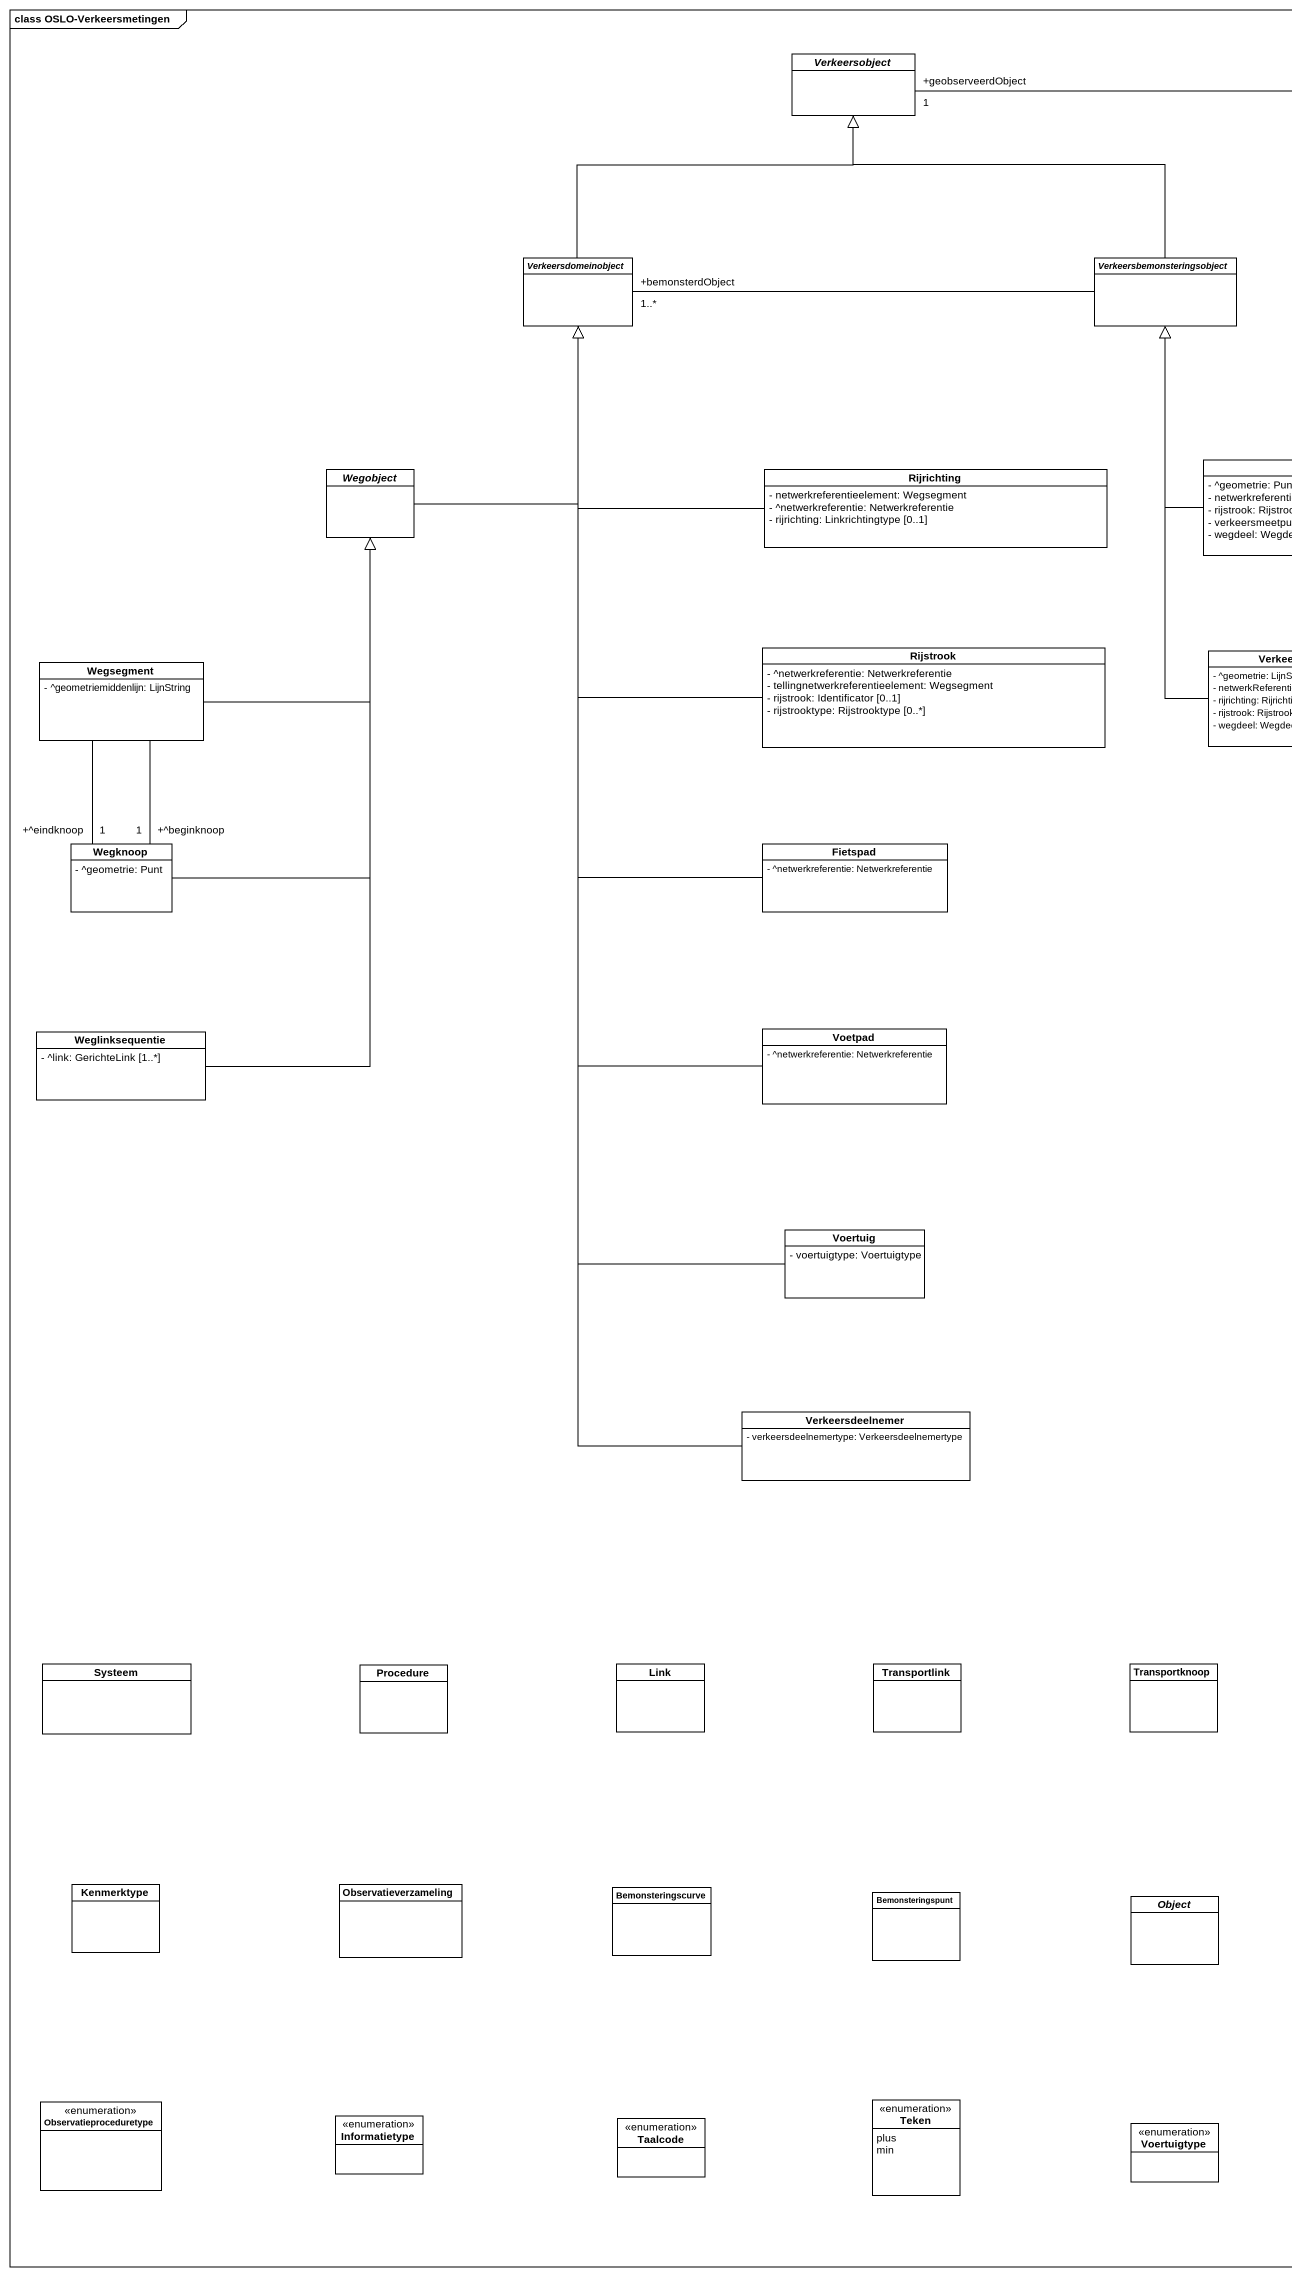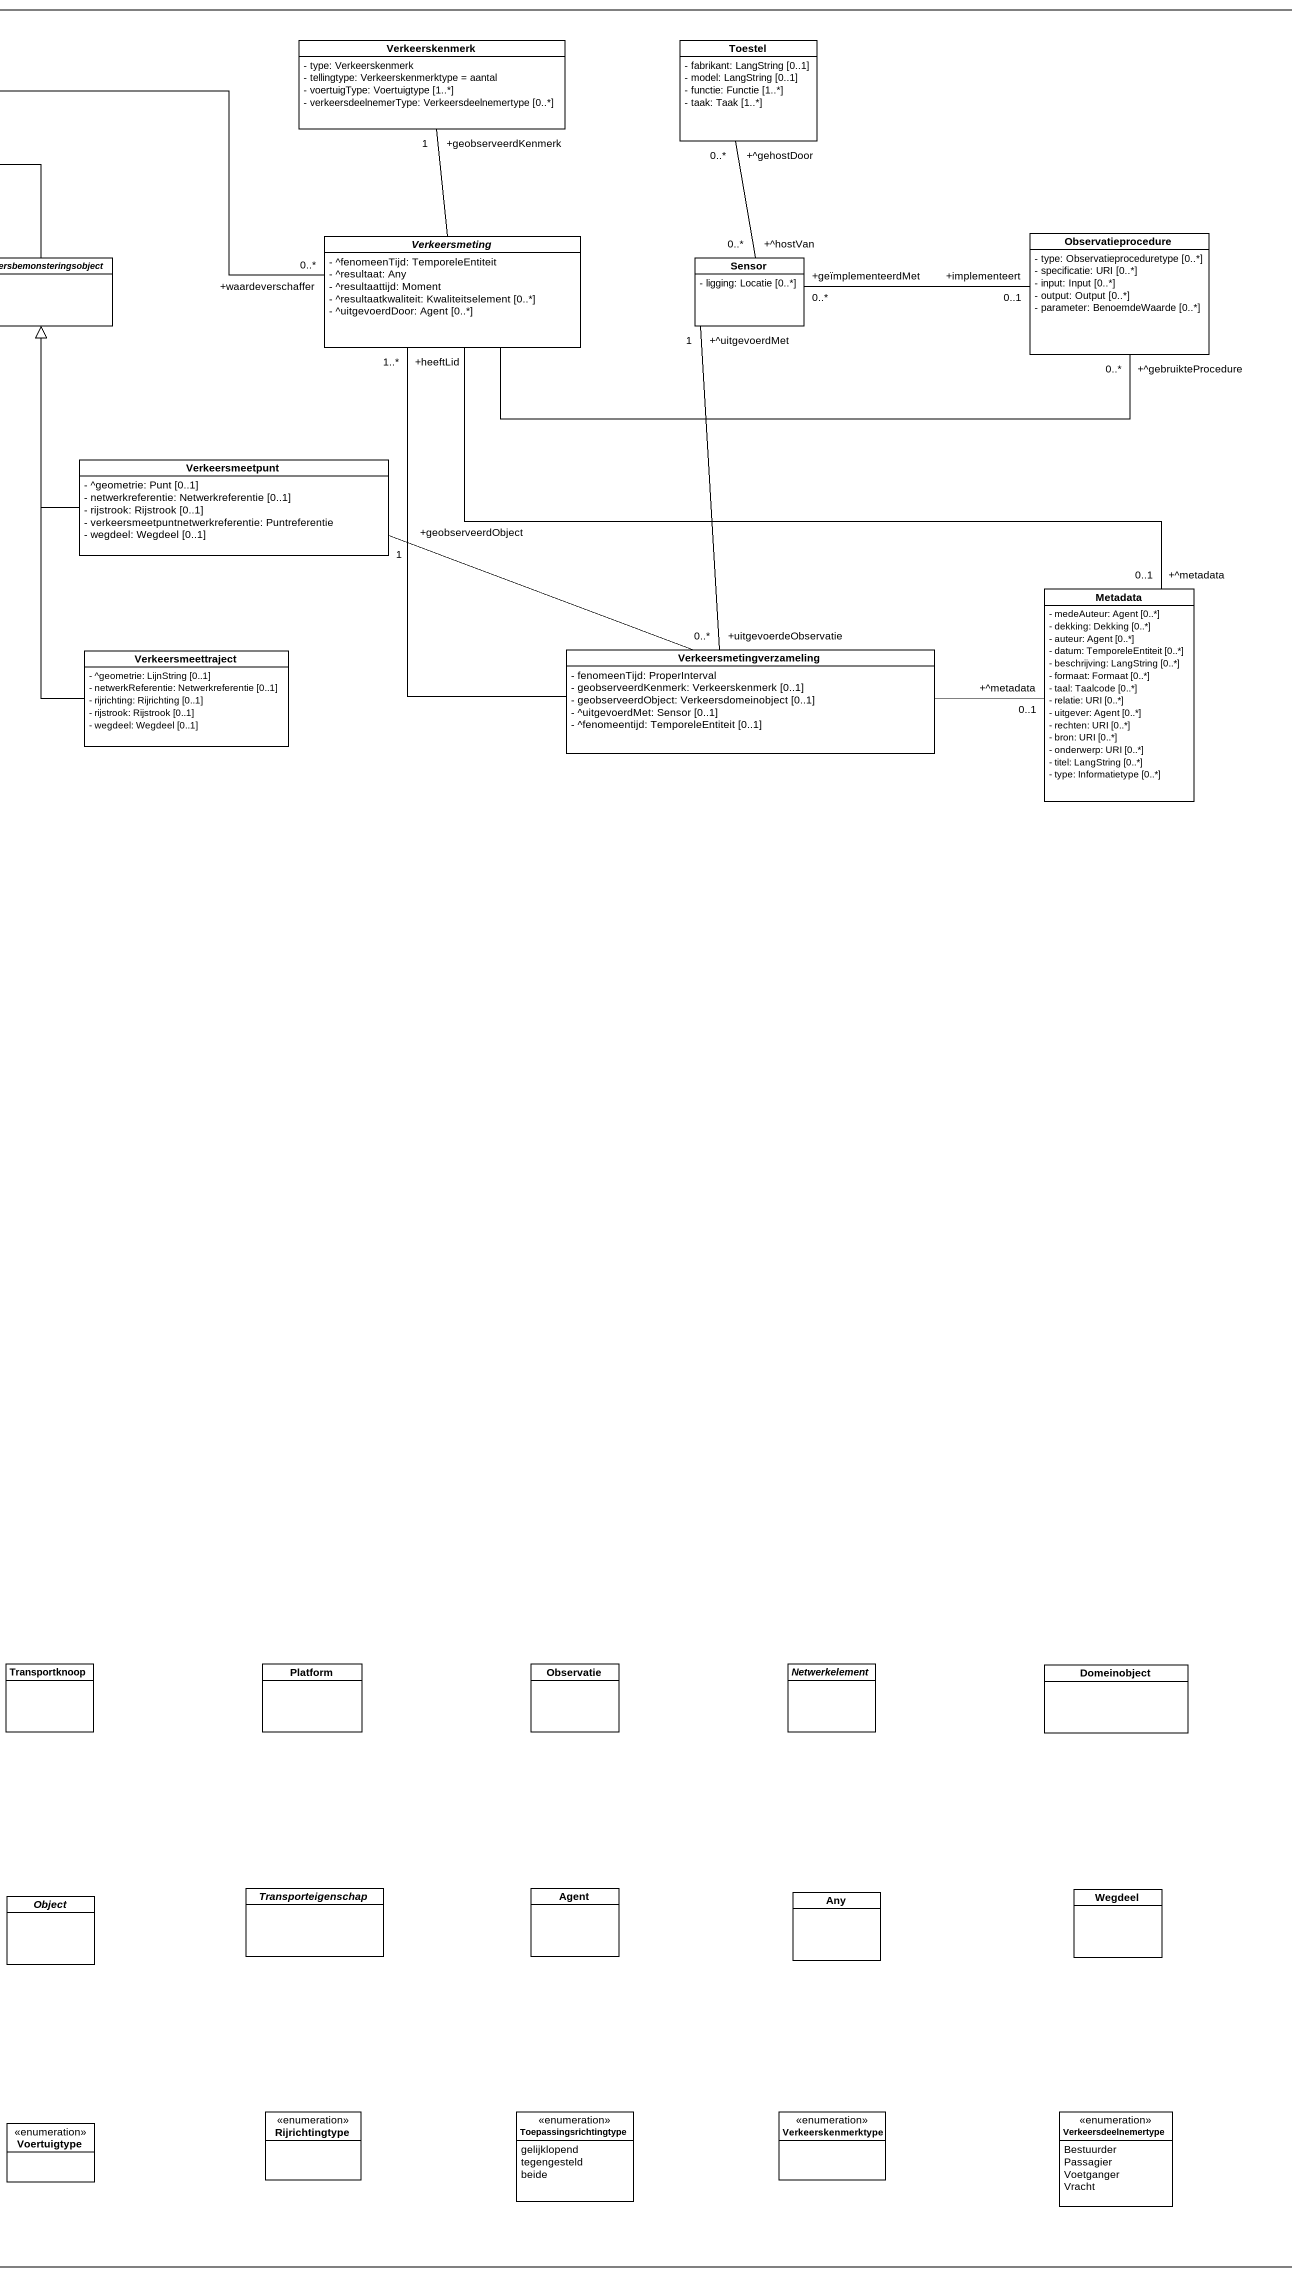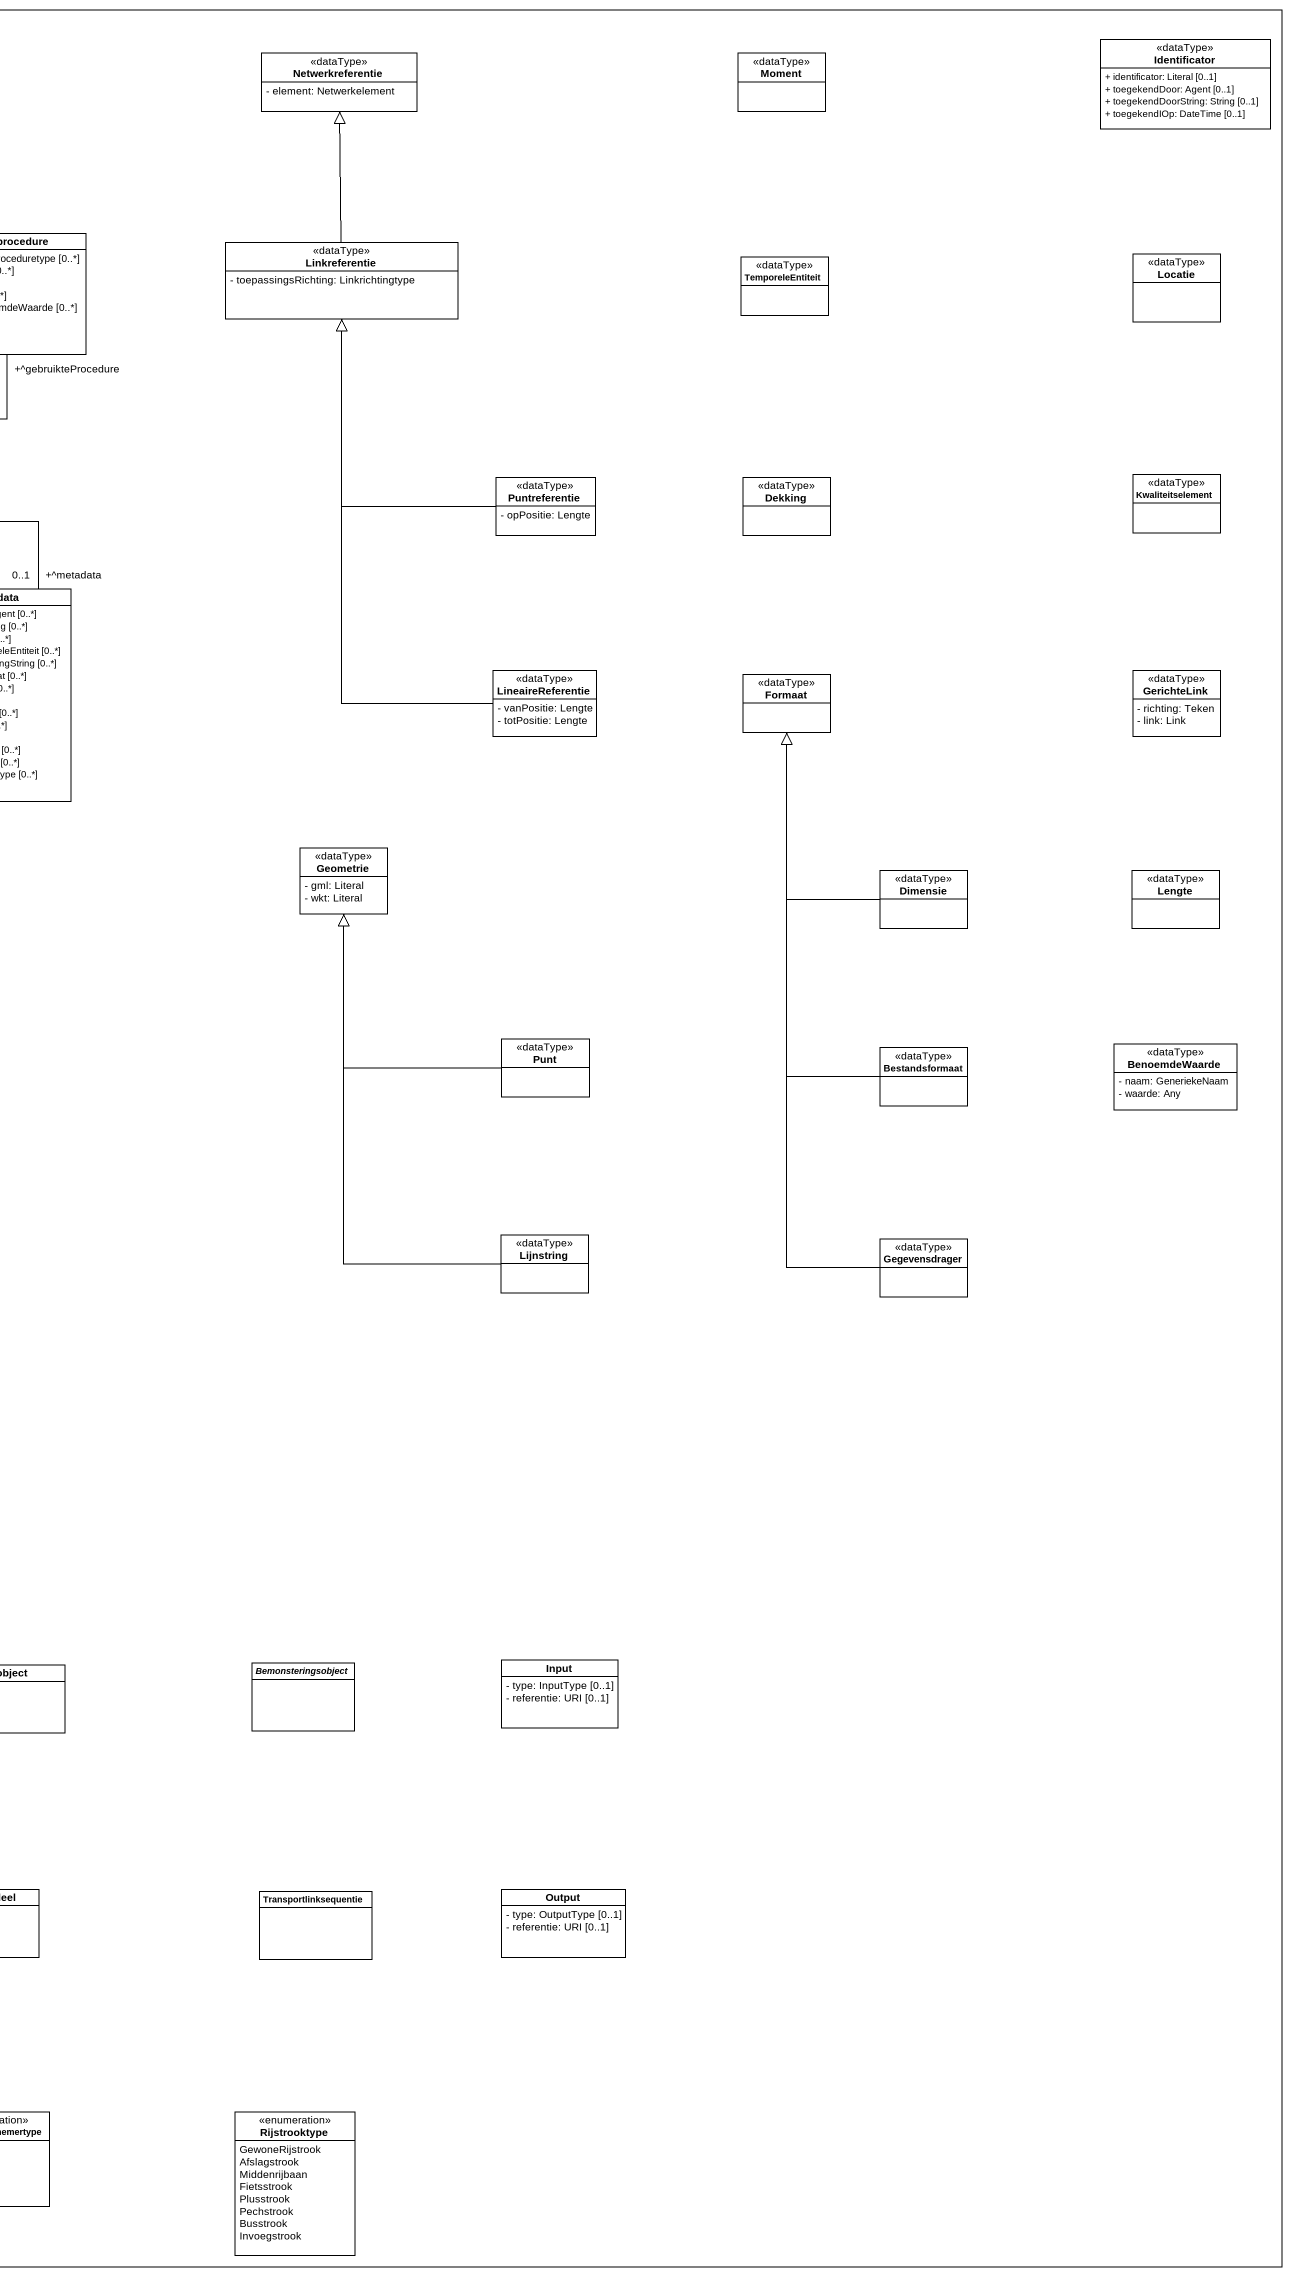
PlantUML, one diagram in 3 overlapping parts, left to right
@startuml
mainframe class OSLO-Verkeersmetingen
hide circle
hide empty members
skinparam classAttributeIconSize 0
abstract class Verkeersobject
class Verkeerskenmerk {
  - type: Verkeerskenmerk
  - tellingtype: Verkeerskenmerktype = aantal
  - voertuigType: Voertuigtype [1..*]
  - verkeersdeelnemerType: Verkeersdeelnemertype [0..*]
}
class Toestel {
  - fabrikant: LangString [0..1]
  - model: LangString [0..1]
  - functie: Functie [1..*]
  - taak: Taak [1..*]
}
class Netwerkreferentie <<dataType>> {
  - element: Netwerkelement
}
class Moment <<dataType>>
class Identificator <<dataType>> {
  + identificator: Literal [0..1]
  + toegekendDoor: Agent [0..1]
  + toegekendDoorString: String [0..1]
  + toegekendIOp: DateTime [0..1]
}
abstract class Verkeersdomeinobject
abstract class Verkeersbemonsteringsobject
abstract class Verkeersmeting {
  - ^fenomeenTijd: TemporeleEntiteit
  - ^resultaat: Any
  - ^resultaattijd: Moment
  - ^resultaatkwaliteit: Kwaliteitselement [0..*]
  - ^uitgevoerdDoor: Agent [0..*]
}
class Sensor {
  - ligging: Locatie [0..*]
}
class Observatieprocedure {
  - type: Observatieproceduretype [0..*]
  - specificatie: URI [0..*]
  - input: Input [0..*]
  - output: Output [0..*]
  - parameter: BenoemdeWaarde [0..*]
}
class Linkreferentie <<dataType>> {
  - toepassingsRichting: Linkrichtingtype
}
class TemporeleEntiteit <<dataType>>
class Locatie <<dataType>>
abstract class Wegobject
class Rijrichting {
  - netwerkreferentieelement: Wegsegment
  - ^netwerkreferentie: Netwerkreferentie
  - rijrichting: Linkrichtingtype [0..1]
}
class Verkeersmeetpunt {
  - ^geometrie: Punt [0..1]
  - netwerkreferentie: Netwerkreferentie [0..1]
  - rijstrook: Rijstrook [0..1]
  - verkeersmeetpuntnetwerkreferentie: Puntreferentie
  - wegdeel: Wegdeel [0..1]
}
class Puntreferentie <<dataType>> {
  - opPositie: Lengte
}
class Dekking <<dataType>>
class Kwaliteitselement <<dataType>>
class Metadata {
  - medeAuteur: Agent [0..*]
  - dekking: Dekking [0..*]
  - auteur: Agent [0..*]
  - datum: TemporeleEntiteit [0..*]
  - beschrijving: LangString [0..*]
  - formaat: Formaat [0..*]
  - taal: Taalcode [0..*]
  - relatie: URI [0..*]
  - uitgever: Agent [0..*]
  - rechten: URI [0..*]
  - bron: URI [0..*]
  - onderwerp: URI [0..*]
  - titel: LangString [0..*]
  - type: Informatietype [0..*]
}
class Rijstrook {
  - ^netwerkreferentie: Netwerkreferentie
  - tellingnetwerkreferentieelement: Wegsegment
  - rijstrook: Identificator [0..1]
  - rijstrooktype: Rijstrooktype [0..*]
}
class Verkeersmeettraject {
  - ^geometrie: LijnString [0..1]
  - netwerkReferentie: Netwerkreferentie [0..1]
  - rijrichting: Rijrichting [0..1]
  - rijstrook: Rijstrook [0..1]
  - wegdeel: Wegdeel [0..1]
}
class Verkeersmetingverzameling {
  - fenomeenTijd: ProperInterval
  - geobserveerdKenmerk: Verkeerskenmerk [0..1]
  - geobserveerdObject: Verkeersdomeinobject [0..1]
  - ^uitgevoerdMet: Sensor [0..1]
  - ^fenomeentijd: TemporeleEntiteit [0..1]
}
class Wegsegment {
  - ^geometriemiddenlijn: LijnString
}
class LineaireReferentie <<dataType>> {
  - vanPositie: Lengte
  - totPositie: Lengte
}
class Formaat <<dataType>>
class GerichteLink <<dataType>> {
  - richting: Teken
  - link: Link
}
class Wegknoop {
  - ^geometrie: Punt
}
class Fietspad {
  - ^netwerkreferentie: Netwerkreferentie
}
class Geometrie <<dataType>> {
  - gml: Literal
  - wkt: Literal
}
class Dimensie <<dataType>>
class Lengte <<dataType>>
class Weglinksequentie {
  - ^link: GerichteLink [1..*]
}
class Voetpad {
  - ^netwerkreferentie: Netwerkreferentie
}
class Punt <<dataType>>
class Bestandsformaat <<dataType>>
class BenoemdeWaarde <<dataType>> {
  - naam: GeneriekeNaam
  - waarde: Any
}
class Voertuig {
  - voertuigtype: Voertuigtype
}
class Lijnstring <<dataType>>
class Gegevensdrager <<dataType>>
class Verkeersdeelnemer {
  - verkeersdeelnemertype: Verkeersdeelnemertype
}
class Systeem
class Procedure
class Link
class Transportlink
class Transportknoop
class Platform
class Observatie
abstract class Netwerkelement
class Domeinobject
abstract class Bemonsteringsobject
class Input {
  - type: InputType [0..1]
  - referentie: URI [0..1]
}
class Kenmerktype
class Observatieverzameling
class Bemonsteringscurve
abstract class Transporteigenschap
class "Agent" as Agent_
class Wegdeel
class Output {
  - type: OutputType [0..1]
  - referentie: URI [0..1]
}
class Bemonsteringspunt
abstract class "Object" as Object_
class Any
class Transportlinksequentie
enum Observatieproceduretype
enum Teken {
  plus
  min
}
enum Informatietype
enum Taalcode
enum Voertuigtype
enum Rijrichtingtype
enum Toepassingsrichtingtype {
  gelijklopend
  tegengesteld
  beide
}
enum Verkeerskenmerktype
enum Verkeersdeelnemertype {
  Bestuurder
  Passagier
  Voetganger
  Vracht
}
enum Rijstrooktype {
  GewoneRijstrook
  Afslagstrook
  Middenrijbaan
  Fietsstrook
  Plusstrook
  Pechstrook
  Busstrook
  Invoegstrook
}
Toestel "+^gehostDoor\n0..*" -- "+^hostVan\n0..*" Sensor
Verkeersdomeinobject -up-|> Verkeersobject
Verkeersbemonsteringsobject -up-|> Verkeersobject
Verkeersbemonsteringsobject -left- "+bemonsterdObject\n1..*" Verkeersdomeinobject
Verkeersmeting "+waardeverschaffer\n0..*" -left- "+geobserveerdObject\n1" Verkeersobject
Verkeersmeting -up- "+geobserveerdKenmerk\n1" Verkeerskenmerk
Verkeersmeting -- "+^metadata\n0..1" Metadata
Sensor "+geïmplementeerdMet\n0..*" -right- "+implementeert\n0..1" Observatieprocedure
Observatieprocedure "+^gebruikteProcedure\n0..*" -left- Verkeersmeting
Linkreferentie -up-|> Netwerkreferentie
Wegobject -up-|> Verkeersdomeinobject
Rijrichting -up-|> Verkeersdomeinobject
Verkeersmeetpunt -up-|> Verkeersbemonsteringsobject
Puntreferentie -up-|> Linkreferentie
Rijstrook -up-|> Verkeersdomeinobject
Verkeersmeettraject -up-|> Verkeersbemonsteringsobject
Verkeersmetingverzameling -up- "+heeftLid\n1..*" Verkeersmeting
Verkeersmetingverzameling "+uitgevoerdeObservatie\n0..*" -up- "+^uitgevoerdMet\n1" Sensor
Verkeersmetingverzameling -left- "+geobserveerdObject\n1" Verkeersmeetpunt
Verkeersmetingverzameling -right- "+^metadata\n0..1" Metadata
Wegsegment -up-|> Wegobject
Wegsegment -- "+^eindknoop\n1" Wegknoop
Wegsegment -- "+^beginknoop\n1" Wegknoop
LineaireReferentie -up-|> Linkreferentie
Wegknoop -up-|> Wegobject
Fietspad -up-|> Verkeersdomeinobject
Dimensie -up-|> Formaat
Weglinksequentie -up-|> Wegobject
Voetpad -up-|> Verkeersdomeinobject
Punt -up-|> Geometrie
Bestandsformaat -up-|> Formaat
Voertuig -up-|> Verkeersdomeinobject
Lijnstring -up-|> Geometrie
Gegevensdrager -up-|> Formaat
Verkeersdeelnemer -up-|> Verkeersdomeinobject
@enduml
